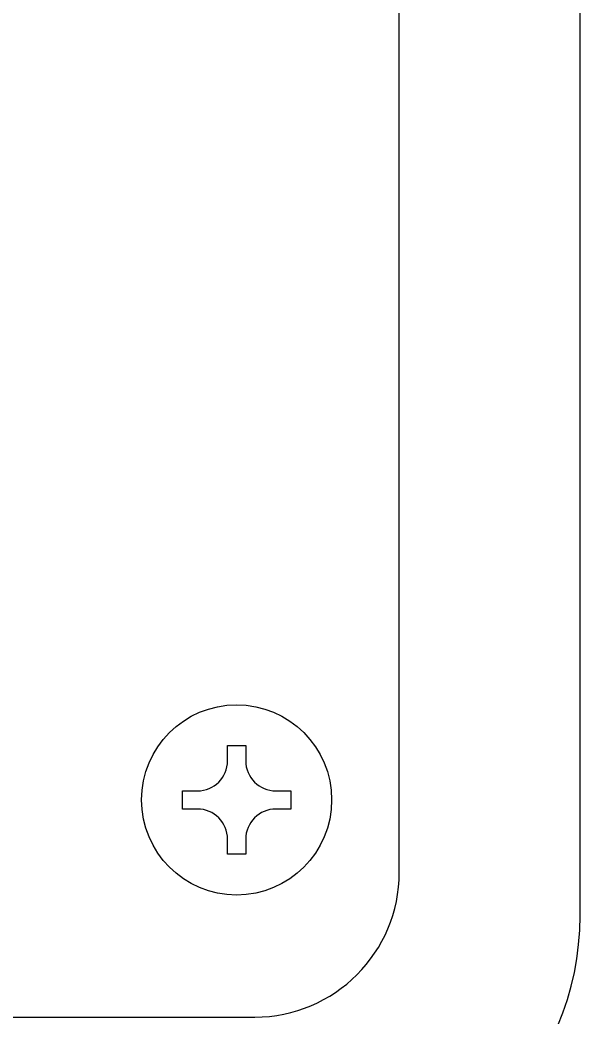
# Model space of a CAD drawing. Header units: inches. Extents: x 0 to 316, y -1 to 150.
# Drawn here: x 284.4207 to 284.558, y 32.1983 to 32.4425 of the extents above; entities that cross this region are included whole.
import ezdxf

# ---------------------------------------------------------------- set-up
doc = ezdxf.new("R2010")
doc.units = ezdxf.units.IN
doc.header["$MEASUREMENT"] = 0

# ---------------------------------------------------------------- blocks, each defined once
blk = doc.blocks.new('GRACE-F')
at = {"color": 2}
for p, q in [((1.8898, -1.0232), (1.8898, 1.6697)), ((1.6929, -0.976), (1.6929, 1.6224)), ((1.5059, -0.8545), (1.5059, -0.8381)), ((1.5059, -0.8381), (1.5256, -0.8381)), ((1.5256, -0.8381), (1.5256, -0.8545)), ((1.4566, -0.9071), (1.4566, -0.8874)), ((1.4566, -0.8874), (1.473, -0.8874)), ((1.5585, -0.8874), (1.5749, -0.8874)), ((1.5749, -0.8874), (1.5749, -0.9071)), ((1.473, -0.9071), (1.4566, -0.9071)), ((1.5749, -0.9071), (1.5585, -0.9071)), ((1.5059, -0.9564), (1.5059, -0.94)), ((1.5256, -0.94), (1.5256, -0.9564)), ((1.5256, -0.9564), (1.5059, -0.9564)), ((-1.5354, -1.1335), (1.5354, -1.1335))]:
    blk.add_line(p, q, dxfattribs=at)
blk.add_circle((1.5157, -0.8972), 0.1035, dxfattribs=at)
for centre, radius, start, end in [((1.473, -0.8545), 0.0329, 270, 360), ((1.5585, -0.8545), 0.0329, 180, 270), ((1.473, -0.94), 0.0329, 0, 90), ((1.5585, -0.94), 0.0329, 90, 180), ((1.5354, -0.976), 0.1575, 270, 0), ((1.5827, -1.0232), 0.3071, 270, 0)]:
    blk.add_arc(centre, radius, start, end, dxfattribs=at)

msp = doc.modelspace()

# ---------------------------------------------------------------- block references
at = {"linetype": 'Continuous', "xscale": 0.225, "yscale": 0.225, "zscale": 0.225}
msp.add_blockref('GRACE-F', (284.13279, 32.45336), dxfattribs=at)

doc.saveas('drawing.dxf')
